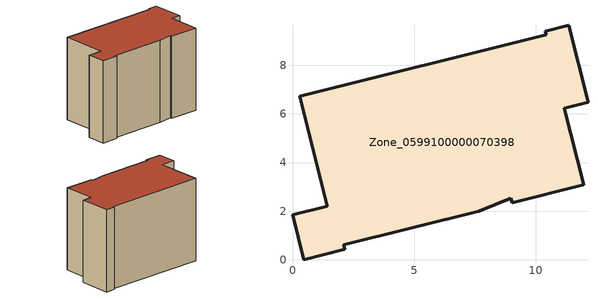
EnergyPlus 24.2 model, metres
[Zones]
Zone_0599100000070398
 floor ground (C_G): 2.15,0.43 0.46,0 0,1.86 1.43,2.21 0.3,6.72 10.44,9.25 10.4,9.41 11.37,9.65 12.16,6.49 11.19,6.24 11.98,3.08 9.04,2.35 8.98,2.53 7.66,2 2.1,0.61 z0
 wall outside (C_F): 0.46,0 2.15,0.43 2.1,0.61 7.66,2 8.98,2.53 9.04,2.35 11.98,3.08 11.19,6.24 12.16,6.49 11.37,9.65 10.4,9.41 10.44,9.25 0.3,6.72 1.43,2.21 0,1.86 0.46,0 z0:8.31
 roof outside (C_R): 9.04,2.35 11.98,3.08 11.19,6.24 12.16,6.49 11.37,9.65 10.4,9.41 10.44,9.25 0.3,6.72 1.43,2.21 0,1.86 0.46,0 2.15,0.43 2.1,0.61 7.66,2 8.98,2.53 z8.31
[BUILDING]
Pand.0599100000070398: North Axis=0; Terrain=City; Loads Convergence Tolerance Value=0.04; Temperature Convergence Tolerance Value=0.4; Solar Distribution=FullExterior; Maximum Number of Warmup Days=25; Minimum Number of Warmup Days=1
[Site:Location]
Rotterdam.The.Hague.AP_ZH_NLD Design_Conditions: Latitude=51.96; Longitude=4.45; Time Zone=1; Elevation=-4.5
[SITE:GROUNDTEMPERATURE:BUILDINGSURFACE]
18, 18, 18, 18, 18, 18, 18, 18, 18, 18, 18, 18
[MATERIAL] Thermal Absorptance=0.9; Solar Absorptance=0.7; Visible Absorptance=0.7
Name | Roughness | Thickness | Conductivity | Density | Specific Heat
G.TC.1975-1991 | MediumSmooth | 0.15 | 0.288461 | 540 | 1210
F.TC.1975-1991 | Rough | 0.3 | 0.230769 | 1920 | 840
R.TC.1975-1991 | MediumRough | 0.2 | 0.153846 | 1500 | 1000
[CONSTRUCTION]
C_G: G.TC.1975-1991
C_F: F.TC.1975-1991
C_R: R.TC.1975-1991
[ZONE]
Zone_0599100000070398: Type=1; Multiplier=1; Ceiling Height=Autocalculate; Volume=Autocalculate; Floor Area=autocalculate; Part of Total Floor Area=Yes
[ZONEINFILTRATION:DESIGNFLOWRATE]
Infil_Zone_0599100000070398: Zone or ZoneList or Space or SpaceList=Zone_0599100000070398; Schedule=AlwaysOn; Design Flow Rate Calculation Method=Flow/Area; Flow Rate per Floor Area=0.003; Constant Term Coefficient=1; Temperature Term Coefficient=0; Velocity Term Coefficient=0; Velocity Squared Term Coefficient=0
[HVACTEMPLATE:ZONE:IDEALLOADSAIRSYSTEM]
Zone_0599100000070398: Maximum Heating Supply Air Temperature=50; Minimum Cooling Supply Air Temperature=13; Maximum Heating Supply Air Humidity Ratio=0.0156; Minimum Cooling Supply Air Humidity Ratio=0.0077; Heating Limit=NoLimit; Cooling Limit=NoLimit; Dehumidification Control Type=ConstantSensibleHeatRatio; Cooling Sensible Heat Ratio=0.7; Dehumidification Setpoint=60; Humidification Control Type=None; Humidification Setpoint=30; Outdoor Air Method=None; Outdoor Air Flow Rate per Person=0.00944; Outdoor Air Flow Rate per Zone Floor Area=0; Outdoor Air Flow Rate per Zone=0; Demand Controlled Ventilation Type=None; Outdoor Air Economizer Type=NoEconomizer; Heat Recovery Type=None; Sensible Heat Recovery Effectiveness=0.7; Latent Heat Recovery Effectiveness=0.65
[ZONECONTROL:THERMOSTAT]
ThermostatControl_Zone_0599100000070398: Zone or ZoneList=Zone_0599100000070398; Control Type Schedule=DualSetpointControlType; Control 1=Thermostat_Zone_0599100000070398; Temperature Difference Between Cutout And Setpoint=0
[THERMOSTATSETPOINT:DUALSETPOINT]
Thermostat_Zone_0599100000070398: Heating Setpoint Temperature Schedule=HeatingSetpoint_Zone_0599100000070398; Cooling Setpoint Temperature Schedule=CoolingSetpoint_Zone_0599100000070398
[SCHEDULE:COMPACT]
HeatingSetpoint_Zone_0599100000070398: Through: 12/31, For: AllDays, Until: 24:00, 21
CoolingSetpoint_Zone_0599100000070398: Through: 12/31, For: AllDays, Until: 24:00, 24
DualSetpointControlType: Through: 12/31, For: AllDays, Until: 24:00, 4
AlwaysOn: Through: 12/31, For: AllDays, Until: 24:00, 1
